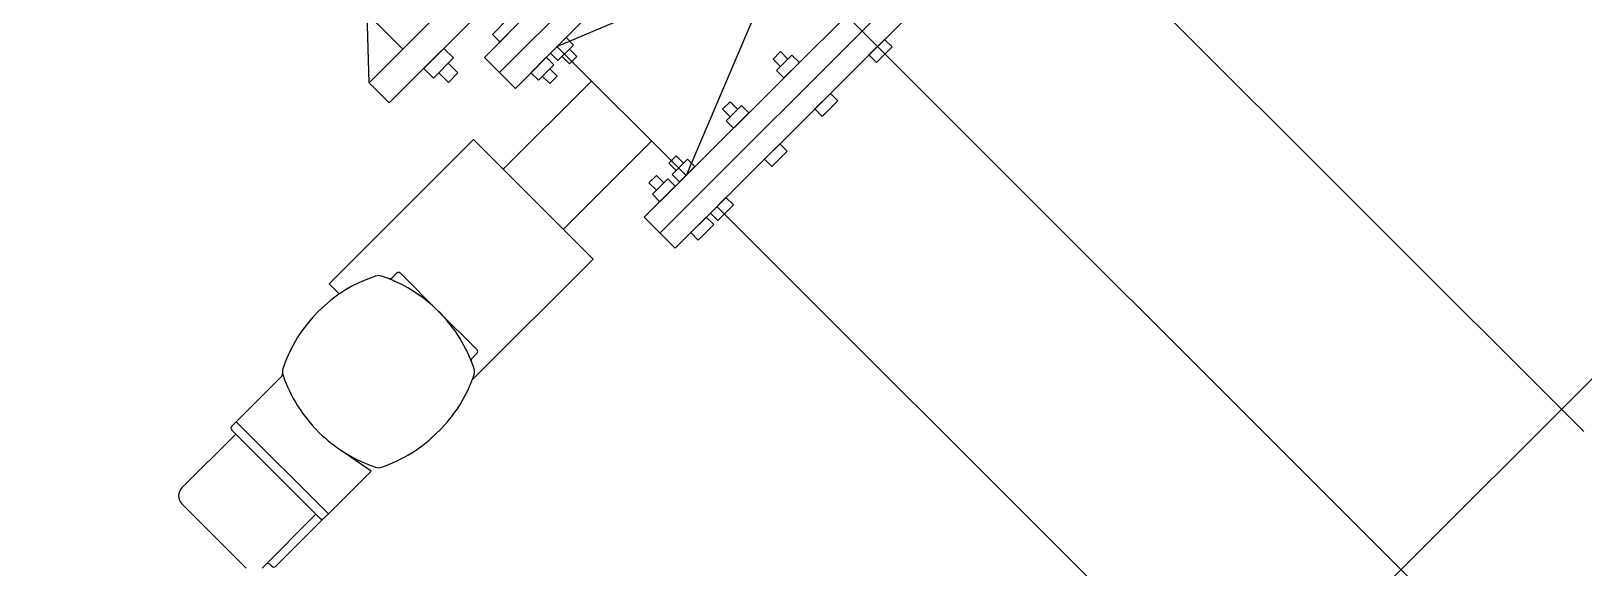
# Model space of a CAD drawing. Header units: inches. Extents: x 72602 to 350810, y -122122 to 43597.
# Drawn here: x 304977 to 306346, y 14440 to 14914 of the extents above; entities that cross this region are included whole.
import ezdxf

# ---------------------------------------------------------------- set-up
doc = ezdxf.new("R2010")
doc.units = ezdxf.units.IN
doc.header["$MEASUREMENT"] = 0
doc.layers.add('M-HVAC-EQPM-NEW', color=5, linetype='Continuous')
doc.layers.add('M-X-BKGD', color=8, linetype='Continuous')

msp = doc.modelspace()

# ---------------------------------------------------------------- hatches: boundary and pattern name
at = {"layer": 'M-HVAC-EQPM-NEW'}
h = msp.add_hatch(dxfattribs=at)
h.set_pattern_fill('ANSI31', color=1, scale=10000)
h.set_pattern_definition([(45, (143403.7, -63489.4), (-883.8835, 883.8835), [])])
h.paths.add_polyline_path([(293411, 17174.6), (308563.5, 17174.6), (308563.5, 7044.1), (293411, 7044.1)])

# ---------------------------------------------------------------- linework, layer by layer
at = {"layer": 'M-X-BKGD', "ltscale": 0.003}
msp.add_line((302921.2, 17701.9), (306788.5, 13834.6), dxfattribs=at)
msp.add_line((302921.2, 17701.9), (306788.5, 13834.6), dxfattribs=at)
at = {"layer": 'M-X-BKGD'}
for p, q in [((305274.7, 14868.1), (305755.5, 15348.9)), ((305274.7, 14868.1), (305755.5, 15348.9)), ((305292.5, 14850.3), (305773.2, 15331.2)), ((305292.5, 14850.3), (305773.2, 15331.2)), ((305744.9, 15232.2), (305389.8, 14877.1)), ((305744.9, 15232.2), (305389.8, 14877.1)), ((305722.8, 15183.2), (305554.1, 14786.2)), ((305722.8, 15183.2), (305554.1, 14786.2)), ((305717.2, 15177.6), (305444.6, 14904.2)), ((305717.2, 15177.6), (305444.6, 14904.2)), ((305078.2, 15123.6), (305304.4, 14897.7)), ((305078.2, 15123.6), (305304.4, 14897.7)), ((305886.3, 15090.8), (305531.2, 14735.7)), ((305886.3, 15090.8), (305531.2, 14735.7)), ((305440.3, 14900), (305837.3, 15068.7)), ((305440.3, 14900), (305837.3, 15068.7)), ((305831.7, 15063.1), (305558.3, 14790.5)), ((305831.7, 15063.1), (305558.3, 14790.5)), ((305869.1, 15045.9), (305585.6, 14763.2)), ((305869.1, 15045.9), (305585.6, 14763.2)), ((305864.6, 15041.4), (306345.7, 14560.3)), ((305864.6, 15041.4), (306345.7, 14560.3)), ((305274.7, 14868.1), (305273.1, 14928.9)), ((305274.7, 14868.1), (305273.1, 14928.9)), ((305417.2, 14931.5), (305376.3, 14890.5)), ((305417.2, 14931.5), (305376.3, 14890.5)), ((305397, 14924.4), (305383.4, 14910.7)), ((305397, 14924.4), (305383.4, 14910.7)), ((305383.4, 14910.7), (305390, 14904.2)), ((305383.4, 14910.7), (305390, 14904.2)), ((305390, 14904.2), (305403.6, 14917.8)), ((305390, 14904.2), (305403.6, 14917.8)), ((305340.7, 14898.5), (305323, 14880.8)), ((305340.7, 14898.5), (305323, 14880.8)), ((305349.1, 14890), (305340.7, 14898.5)), ((305349.1, 14890), (305340.7, 14898.5)), ((305403.7, 14863.2), (305444.6, 14904.2)), ((305403.7, 14863.2), (305444.6, 14904.2)), ((305434.7, 14894.3), (305448.3, 14908)), ((305434.7, 14894.3), (305448.3, 14908)), ((305440.3, 14900), (305554.1, 14786.2)), ((305440.3, 14900), (305554.1, 14786.2)), ((305454.9, 14901.4), (305441.2, 14887.8)), ((305454.9, 14901.4), (305441.2, 14887.8)), ((305448.3, 14908), (305454.9, 14901.4)), ((305448.3, 14908), (305454.9, 14901.4)), ((305451.3, 14897.9), (305457.9, 14891.3)), ((305451.3, 14897.9), (305457.9, 14891.3)), ((305630.9, 14889), (305637.4, 14895.6)), ((305630.9, 14889), (305637.4, 14895.6)), ((305637.4, 14895.6), (305644, 14889)), ((305637.4, 14895.6), (305644, 14889)), ((305715.4, 14892.7), (305729.1, 14906.3)), ((305715.4, 14892.7), (305729.1, 14906.3)), ((305735.7, 14899.7), (305722, 14886.1)), ((305735.7, 14899.7), (305722, 14886.1)), ((305729.1, 14906.3), (305735.7, 14899.7)), ((305729.1, 14906.3), (305735.7, 14899.7)), ((305331.5, 14872.3), (305349.1, 14890)), ((305331.5, 14872.3), (305349.1, 14890)), ((305353, 14876.9), (305344.5, 14885.4)), ((305353, 14876.9), (305344.5, 14885.4)), ((305376.3, 14890.5), (305403.7, 14863.2)), ((305376.3, 14890.5), (305403.7, 14863.2)), ((305417.3, 14876.9), (305430.9, 14890.6)), ((305417.3, 14876.9), (305430.9, 14890.6)), ((305437.5, 14884), (305423.9, 14870.4)), ((305437.5, 14884), (305423.9, 14870.4)), ((305430.9, 14890.6), (305437.5, 14884)), ((305430.9, 14890.6), (305437.5, 14884)), ((305441.2, 14887.8), (305434.7, 14894.3)), ((305441.2, 14887.8), (305434.7, 14894.3)), ((305451.3, 14884.8), (305444.8, 14891.3)), ((305451.3, 14884.8), (305444.8, 14891.3)), ((305457.9, 14891.3), (305451.3, 14884.8)), ((305457.9, 14891.3), (305451.3, 14884.8)), ((305637.4, 14882.5), (305630.9, 14889)), ((305637.4, 14882.5), (305630.9, 14889)), ((305633.9, 14878.9), (305647.5, 14892.6)), ((305633.9, 14878.9), (305647.5, 14892.6)), ((305654.1, 14886), (305640.4, 14872.4)), ((305654.1, 14886), (305640.4, 14872.4)), ((305647.5, 14892.6), (305654.1, 14886)), ((305647.5, 14892.6), (305654.1, 14886)), ((305722, 14886.1), (305715.4, 14892.7)), ((305722, 14886.1), (305715.4, 14892.7)), ((305292.4, 14850.4), (305274.7, 14868.1)), ((305292.4, 14850.4), (305274.7, 14868.1)), ((305323, 14880.8), (305331.5, 14872.3)), ((305323, 14880.8), (305331.5, 14872.3)), ((305336.1, 14876.9), (305344.6, 14868.4)), ((305336.1, 14876.9), (305344.6, 14868.4)), ((305344.6, 14868.4), (305353, 14876.9)), ((305344.6, 14868.4), (305353, 14876.9)), ((305392.9, 14791.8), (305470.7, 14869.6)), ((305392.9, 14791.8), (305470.7, 14869.6)), ((305423.9, 14870.4), (305417.3, 14876.9)), ((305423.9, 14870.4), (305417.3, 14876.9)), ((305434, 14867.4), (305427.4, 14873.9)), ((305434, 14867.4), (305427.4, 14873.9)), ((305434, 14880.5), (305440.5, 14873.9)), ((305434, 14880.5), (305440.5, 14873.9)), ((305440.5, 14873.9), (305434, 14867.4)), ((305440.5, 14873.9), (305434, 14867.4)), ((305640.4, 14872.4), (305633.9, 14878.9)), ((305640.4, 14872.4), (305633.9, 14878.9)), ((305681.4, 14858.7), (305667.7, 14845)), ((305681.4, 14858.7), (305667.7, 14845)), ((305687.9, 14852.1), (305681.4, 14858.7)), ((305687.9, 14852.1), (305681.4, 14858.7)), ((305586.4, 14844.7), (305593, 14851.2)), ((305586.4, 14844.7), (305593, 14851.2)), ((305593, 14838.1), (305586.4, 14844.7)), ((305593, 14838.1), (305586.4, 14844.7)), ((305589.4, 14834.6), (305603.1, 14848.2)), ((305589.4, 14834.6), (305603.1, 14848.2)), ((305593, 14851.2), (305599.5, 14844.7)), ((305593, 14851.2), (305599.5, 14844.7)), ((305609.6, 14841.7), (305596, 14828)), ((305609.6, 14841.7), (305596, 14828)), ((305603.1, 14848.2), (305609.6, 14841.7)), ((305603.1, 14848.2), (305609.6, 14841.7)), ((305667.7, 14845), (305674.2, 14838.5)), ((305667.7, 14845), (305674.2, 14838.5)), ((305674.2, 14838.5), (305687.9, 14852.1)), ((305674.2, 14838.5), (305687.9, 14852.1)), ((305596, 14828), (305589.4, 14834.6)), ((305596, 14828), (305589.4, 14834.6)), ((305366.6, 14818.1), (305239.4, 14690.8)), ((305366.6, 14818.1), (305239.4, 14690.8)), ((305472.2, 14712.6), (305366.6, 14818.1)), ((305472.2, 14712.6), (305366.6, 14818.1)), ((305445.9, 14738.8), (305523.7, 14816.6)), ((305445.9, 14738.8), (305523.7, 14816.6)), ((305636.9, 14814.3), (305623.2, 14800.7)), ((305636.9, 14814.3), (305623.2, 14800.7)), ((305643.4, 14807.8), (305636.9, 14814.3)), ((305643.4, 14807.8), (305636.9, 14814.3)), ((305545.4, 14803.8), (305538.8, 14797.3)), ((305545.4, 14803.8), (305538.8, 14797.3)), ((305555.5, 14800.8), (305541.8, 14787.1)), ((305555.5, 14800.8), (305541.8, 14787.1)), ((305551.9, 14797.2), (305545.4, 14803.8)), ((305551.9, 14797.2), (305545.4, 14803.8)), ((305562, 14794.2), (305555.5, 14800.8)), ((305562, 14794.2), (305555.5, 14800.8)), ((305623.2, 14800.7), (305629.8, 14794.1)), ((305623.2, 14800.7), (305629.8, 14794.1)), ((305629.8, 14794.1), (305643.4, 14807.8)), ((305629.8, 14794.1), (305643.4, 14807.8)), ((305517.3, 14749.6), (305558.3, 14790.5)), ((305517.3, 14749.6), (305558.3, 14790.5)), ((305528, 14786.4), (305521.4, 14779.9)), ((305528, 14786.4), (305521.4, 14779.9)), ((305534.5, 14779.9), (305528, 14786.4)), ((305534.5, 14779.9), (305528, 14786.4)), ((305538.8, 14797.3), (305545.4, 14790.7)), ((305538.8, 14797.3), (305545.4, 14790.7)), ((305541.8, 14787.1), (305548.4, 14780.6)), ((305541.8, 14787.1), (305548.4, 14780.6)), ((305548.4, 14780.6), (305562, 14794.2)), ((305548.4, 14780.6), (305562, 14794.2)), ((305521.4, 14779.9), (305528, 14773.3)), ((305521.4, 14779.9), (305528, 14773.3)), ((305538.1, 14783.4), (305524.4, 14769.8)), ((305538.1, 14783.4), (305524.4, 14769.8)), ((305531, 14763.2), (305544.6, 14776.9)), ((305531, 14763.2), (305544.6, 14776.9)), ((305544.6, 14776.9), (305538.1, 14783.4)), ((305544.6, 14776.9), (305538.1, 14783.4)), ((305524.4, 14769.8), (305531, 14763.2)), ((305524.4, 14769.8), (305531, 14763.2)), ((305585.6, 14763.2), (305544.6, 14722.3)), ((305585.6, 14763.2), (305544.6, 14722.3)), ((305575.6, 14753.2), (305589.3, 14766.9)), ((305575.6, 14753.2), (305589.3, 14766.9)), ((305581.4, 14758.9), (306345.7, 13994.6)), ((305581.4, 14758.9), (306345.7, 13994.6)), ((305595.9, 14760.3), (305582.2, 14746.7)), ((305595.9, 14760.3), (305582.2, 14746.7)), ((305589.3, 14766.9), (305595.9, 14760.3)), ((305589.3, 14766.9), (305595.9, 14760.3)), ((305544.6, 14722.3), (305517.3, 14749.6)), ((305544.6, 14722.3), (305517.3, 14749.6)), ((305558.2, 14735.9), (305571.9, 14749.5)), ((305558.2, 14735.9), (305571.9, 14749.5)), ((305571.9, 14749.5), (305578.5, 14743)), ((305571.9, 14749.5), (305578.5, 14743)), ((305582.2, 14746.7), (305575.6, 14753.2)), ((305582.2, 14746.7), (305575.6, 14753.2)), ((305564.8, 14729.3), (305558.2, 14735.9)), ((305564.8, 14729.3), (305558.2, 14735.9)), ((305578.5, 14743), (305564.8, 14729.3)), ((305578.5, 14743), (305564.8, 14729.3)), ((305365.6, 14606), (305472.2, 14712.6)), ((305365.6, 14606), (305472.2, 14712.6)), ((305239.4, 14690.8), (305248.5, 14681.7)), ((305239.4, 14690.8), (305248.5, 14681.7)), ((305299.2, 14700.3), (305294.5, 14695.5)), ((305299.2, 14700.3), (305294.5, 14695.5)), ((305302, 14700.3), (305336, 14666.3)), ((305302, 14700.3), (305336, 14666.3)), ((305336, 14666.3), (305369.9, 14632.4)), ((305336, 14666.3), (305369.9, 14632.4)), ((305365.2, 14624.8), (305369.9, 14629.5)), ((305365.2, 14624.8), (305369.9, 14629.5)), ((305198, 14609.6), (305157.4, 14569.1)), ((305198, 14609.6), (305157.4, 14569.1)), ((305153.6, 14565.2), (305157.4, 14569.1)), ((305153.6, 14565.2), (305157.4, 14569.1)), ((305238.8, 14487.8), (305157.4, 14569.1)), ((305238.8, 14487.8), (305157.4, 14569.1)), ((305109.7, 14510.7), (305157.1, 14558.1)), ((305109.7, 14510.7), (305157.1, 14558.1)), ((305153.6, 14561.7), (305157.1, 14558.1)), ((305153.6, 14561.7), (305157.1, 14558.1)), ((305227.8, 14487.4), (305157.1, 14558.1)), ((305227.8, 14487.4), (305157.1, 14558.1)), ((305276.5, 14525.5), (305250, 14543.8)), ((305276.5, 14525.5), (305250, 14543.8)), ((305238.8, 14487.8), (305276.5, 14525.5)), ((305238.8, 14487.8), (305276.5, 14525.5)), ((305166.3, 14440), (305109.7, 14496.6)), ((305166.3, 14440), (305109.7, 14496.6)), ((305180.4, 14440), (305227.8, 14487.4)), ((305180.4, 14440), (305227.8, 14487.4)), ((305231.3, 14483.9), (305227.8, 14487.4)), ((305231.3, 14483.9), (305227.8, 14487.4)), ((305234.9, 14483.9), (305238.8, 14487.8)), ((305234.9, 14483.9), (305238.8, 14487.8)), ((305192.5, 14441.5), (305235.2, 14484.2)), ((305192.5, 14441.5), (305235.2, 14484.2)), ((305187.2, 14443.3), (305189, 14441.5)), ((305187.2, 14443.3), (305189, 14441.5))]:
    msp.add_line(p, q, dxfattribs=at)
for centre, radius, start, end in [((305321.8, 14574.4), 130, 108.589, 161.411), ((305321.8, 14574.4), 130, 108.589, 161.411), ((305283, 14690), 8, 71.411, 108.589), ((305283, 14690), 8, 71.411, 108.589), ((305244.1, 14574.4), 130, 45, 71.411), ((305244.1, 14574.4), 130, 45, 71.411), ((305293.1, 14697), 2, 248.1998, 315), ((305293.1, 14697), 2, 248.1998, 315), ((305300.6, 14698.8), 2, 45, 135), ((305300.6, 14698.8), 2, 45, 135), ((305244.1, 14574.4), 130, 45, 48.0398), ((305244.1, 14574.4), 130, 45, 48.0398), ((305244.1, 14574.4), 130, 18.589, 45), ((305244.1, 14574.4), 130, 41.9602, 45), ((305244.1, 14574.4), 130, 18.589, 45), ((305244.1, 14574.4), 130, 41.9602, 45), ((305366.6, 14623.4), 2, 135, 201.8002), ((305366.6, 14623.4), 2, 135, 201.8002), ((305368.5, 14631), 2, 315, 45), ((305368.5, 14631), 2, 315, 45), ((305196.5, 14611), 2, 315, 13.4423), ((305196.5, 14611), 2, 315, 13.4423), ((305206.2, 14613.3), 8, 161.411, 198.589), ((305206.2, 14613.3), 8, 161.411, 198.589), ((305321.8, 14652.2), 130, 198.589, 200.3645), ((305321.8, 14652.2), 130, 198.589, 200.3645), ((305249.5, 14649.7), 124.1, 314.0168, 341.6722), ((305249.5, 14649.7), 124.1, 314.0168, 341.6722), ((305359.7, 14613.3), 8, 341.411, 18.589), ((305359.7, 14613.3), 8, 341.411, 18.589), ((305321.8, 14652.2), 130, 200.3645, 227.2563), ((305321.8, 14652.2), 130, 200.3645, 227.2563), ((305155.3, 14563.4), 2.5, 135, 225), ((305155.3, 14563.4), 2.5, 135, 225), ((305321.8, 14652.2), 130, 227.2563, 251.411), ((305321.8, 14652.2), 130, 227.2563, 251.411), ((305246.5, 14646.7), 124, 288.3233, 315.9915), ((305246.5, 14646.7), 124, 288.3233, 315.9915), ((305283, 14536.5), 8, 251.411, 288.589), ((305283, 14536.5), 8, 251.411, 288.589), ((305116.8, 14503.7), 10, 135, 225), ((305116.8, 14503.7), 10, 135, 225), ((305233.1, 14485.6), 2.5, 225, 315), ((305233.1, 14485.6), 2.5, 225, 315), ((305185.5, 14441.5), 2.5, 45, 134), ((305185.5, 14441.5), 2.5, 45, 134), ((305190.8, 14443.3), 2.5, 225, 315), ((305190.8, 14443.3), 2.5, 225, 315)]:
    msp.add_arc(centre, radius, start, end, dxfattribs=at)

doc.saveas('drawing.dxf')
